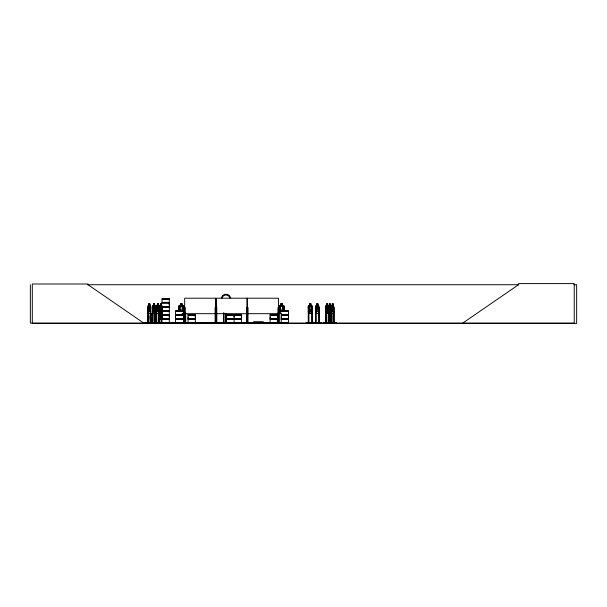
<?xml version="1.0" encoding="UTF-8"?>
<svg xmlns="http://www.w3.org/2000/svg" width="607" height="607" viewBox="0 0 607 607"><rect width="100%" height="100%" fill="white"/><g stroke="black" fill="none" stroke-linecap="round" stroke-linejoin="round"><path stroke-width="0.91" d="M169.292 317.006L169.292 315.223L162.069 315.223M169.292 304.835L169.292 303.06L162.069 303.06M182.76 318.781L175.522 318.781L175.529 317.006M188.079 318.781L188.079 315.223L195.317 315.223L195.31 318.781L188.079 318.781L188.087 317.006M195.31 317.006L195.31 315.223M226.836 318.781L234.067 318.781L234.067 315.223L225.607 315.283L226.168 315.162M234.059 317.006L234.059 315.223M241.396 317.006L241.396 315.223L234.287 315.223M277.384 318.781L270.145 318.781L270.153 317.006M281.261 318.781L281.261 317.006M288.484 317.006L288.484 315.223L281.253 315.223L281.253 318.781L288.492 318.781L288.492 315.223M188.496 323.068L177.312 322.757M212.943 322.787L218.74 322.765M225.607 315.686L227.337 315.746M244.363 323.068L250.167 322.757L244.363 323.068M244.363 322.787L250.16 322.765M274.584 323.068L283.841 322.674L283.841 323.076M228.702 323.068L228.611 322.514M150.498 313.933L150.976 313.455L151.454 313.933M150.923 321.869L151.53 321.786L151.022 321.998M151.484 321.733L151.12 321.983M161.621 322.514L162.046 322.932M226.836 319.494L234.067 319.494L234.143 323.068M270.13 323.068L270.145 319.494L277.384 319.494M281.231 323.068L281.261 319.494M328.19 305.837L328.782 313.447L330.648 313.447L330.914 306.444L330.087 305.776M330.648 313.447L330.861 311.558M333.562 313.447L333.554 305.776M333.888 311.558L333.622 313.447L331.756 313.447L331.513 306.452L332.34 305.776L332.287 303.872L333.114 303.872L333.091 305.837M160.901 308.151L160.916 308.09M159.922 317.158L161.94 317.158L162.198 315.253L162.168 306.444L161.257 305.776M161.94 317.158L162.228 315.261M161.925 318.804L162.228 310.154L161.333 309.479M161.94 318.872L162.259 316.968M325.876 323.068L325.951 307.612M325.982 323.03L325.982 322.514M328.956 323.03L328.804 307.612L328.288 307.612L328.205 323.038M148.161 313.447L150.445 313.447L150.718 306.444L149.77 305.776M150.445 313.447L150.741 311.55M155.073 313.447L155.46 311.558M326.657 305.776L325.944 305.776L325.671 306.482L325.989 313.447L328.266 313.447L328.569 311.55L328.842 313.447M328.266 313.447L328.599 311.558M156.803 323.03L156.644 307.612L156.204 307.612L156.181 323.076M145.354 323.076L164.641 323.03M150.217 323.03L150.263 306.474L149.77 303.872M154.906 322.787L154.937 313.068M323.22 322.787L336.642 322.787M318.66 313.447L319.085 311.55L318.705 313.447L315.799 313.447L315.465 306.452L315.86 305.776L316.687 305.776M311.884 313.447L312.355 311.55M312.4 311.558L311.922 313.447L308.652 313.447L308.227 306.452L308.705 305.776M151.583 322.772L151.644 321.642L151.09 321.793M310.306 323.076L306.262 322.765L321.452 322.787L310.518 323.038M150.263 310.025L149.792 311.55L148.905 311.55L148.427 310.025L148.867 303.872M184.08 311.55L183.443 313.387L182.176 313.387M184.141 311.558L183.489 313.447L182.176 313.447M328.205 305.776L328.569 306.474L328.789 305.776L329.373 305.776M328.569 306.482L328.85 305.776M331.559 323.076L331.817 305.776M234.287 319.494L241.404 319.494L241.404 322.924L222.086 323.038L229.954 322.757M159.982 309.479L159.687 310.185L159.929 309.479L160.552 309.479M159.747 311.899L160.043 311.194L161.993 311.194M159.876 305.776L159.671 323.076M159.891 305.837L159.55 306.452M270.077 322.985L280.381 323.068L270.153 322.825M281.185 322.985L288.5 322.932L288.484 319.494L281.253 319.494M178.321 323.03L178.397 322.514M279.326 323.076L279.326 322.514L184.209 322.765M247.178 323.045L247.163 298.212L216.244 298.212L216.198 323.076M278.34 323.068L278.416 322.514M278.628 323.038L278.651 322.598M151.029 321.93L151.211 321.793M148.222 305.776L147.82 323.076M152.903 305.776L152.653 323.076L152.547 306.452L152.85 305.776L153.556 305.776M156.758 305.776L156.431 306.482L156.773 305.837M325.944 305.776L325.686 323.076M182.176 311.55L183.132 310.025L183.132 306.474L182.176 305.837M160.529 309.547L160.104 310.177L160.529 315.253L161.31 315.253L161.728 313.728L161.31 309.547M160.643 311.254L160.218 311.892L160.643 316.968L161.424 316.968L161.841 315.443L161.424 311.254M143.889 323.068L169.292 322.825M145.194 323.03L145.452 322.772M150.559 323.061L151.06 323.076M151.363 322.772L151.363 322.234L152.16 322.234C152.266 323.356 151.538 323.311 152.334 322.514L152.843 322.514M326.642 305.837L326.156 306.474L326.642 311.55L327.545 311.55L328.03 310.025L328.03 306.474L327.545 305.837M178.496 306.482L179.065 305.837L183.443 305.837L184.08 306.474M278.696 323.076L278.719 306.452L279.326 305.776L280.684 305.776M278.78 306.482L279.357 305.837L283.735 305.837L284.364 306.474M462.792 323.076L518.515 284.729L518.515 283.598L574.23 283.598L574.23 323.076L30.35 323.076L30.35 284.729M180.4 305.837L179.452 306.474L179.452 310.025M280.684 305.837L279.736 306.474L279.736 310.025L280.684 311.55M144.352 323.076L143.965 322.909L169.307 322.932L169.292 319.494L162.069 319.494M184.634 322.757L184.687 298.212L215.622 298.212L215.788 323.038L215.743 298.212M184.346 323.038L184.141 306.444L183.473 305.776L182.176 305.776L182.237 303.872L180.34 303.872L180.4 310.025L182.176 310.025L182.176 303.932L180.4 303.932M215.971 322.514L215.971 323.076L216.183 322.514M225.394 323.038L225.447 313.409M162.046 310.761L169.307 310.905M87.317 284.729L518.803 284.729M573.805 284.729L576.65 284.729L576.65 323.402L32.308 323.402L32.308 284L88.03 284L88.03 284.729L143.745 323.076M162.061 298.773L169.307 298.773M162.077 299.13L169.292 299.13M162.016 302.59L169.353 302.59M162.016 302.81L169.353 302.81M148.814 303.872L149.823 303.872L149.823 305.776M153.503 303.872L154.504 303.872L154.504 305.776M158.359 303.872L157.35 303.872L157.38 305.837M309.6 303.872L311.019 303.872L310.928 313.447M328.258 305.776L327.545 305.776L327.628 303.872L326.604 303.872L326.642 313.447M329.313 303.872L330.147 303.872L330.147 305.776M148.844 303.932L149.792 303.932M153.533 303.932L154.474 303.932M157.38 303.932L158.321 303.932L158.268 305.837L158.799 306.474L158.321 311.55L157.433 311.55L156.963 310.025L157.403 303.872M160.43 303.932L161.287 303.932M280.684 303.932L282.46 303.932L282.46 305.837L283.416 306.474L283.416 310.025M310.974 303.932L309.646 303.932L309.691 305.837L308.955 306.474L308.955 310.025L309.646 311.55L310.928 311.55L311.619 310.025L311.619 306.474L310.928 305.837M316.679 303.932L317.863 303.932M326.642 303.932L327.598 303.932M329.343 303.932L330.117 303.932M332.31 303.932L333.091 303.932M158.169 304.251L157.592 304.251L157.592 304.889L158.169 304.889M329.472 304.251L329.935 304.251L329.472 304.889M148.867 305.776L148.169 305.776L147.865 306.452L148.237 313.387M154.451 305.776L155.119 305.776M156.697 305.776L157.403 305.776M158.298 305.776L159.307 306.444L159.353 323.076M159.823 305.776L160.46 305.776M180.4 305.776L179.042 305.776L178.435 306.452L178.458 311.247M282.46 305.776L283.757 305.776L284.433 306.444L284.425 311.247M308.66 305.776L309.646 305.776M310.928 305.776L311.915 305.776M317.856 305.776L318.698 305.776L319.123 306.444L319.123 323.076M333.053 305.776L333.858 306.474L333.804 323.076M148.184 305.837L150.422 305.837M152.865 305.837L155.111 305.837M156.712 305.837L158.958 305.837M159.831 305.837L161.857 305.837M311.892 305.837L308.682 305.837L308.273 306.482L308.273 323.076L308.227 322.514L308.842 322.514M315.83 305.837L318.675 305.837M325.959 305.837L328.243 305.837M328.804 305.837L330.633 305.837M331.771 305.837L333.6 305.837M150.771 306.444L150.688 323.076L150.786 322.234L149.99 322.234L149.99 322.909M158.92 305.776L159.307 306.444M162.168 306.444L161.811 305.776M312.355 306.444L312.4 323.076M315.42 306.452L315.45 323.076M330.572 305.837L330.914 306.444M180.4 306.474L182.176 306.474M280.684 306.474L282.46 306.474M309.646 306.474L310.928 306.474M326.642 306.474L327.545 306.474M162.069 306.611L169.3 306.611L169.3 303.06M162.016 306.861L169.353 306.861M162.016 307.081L169.353 307.081M162.069 307.332L169.3 307.332L169.3 310.754L162.061 310.754L169.292 310.663M160.498 307.574L161.394 307.574M150.248 307.612L150.688 307.612M154.937 307.612L155.369 307.612M159.224 307.612L158.784 307.612L158.731 323.076L158.791 322.514L159.816 322.514M159.353 307.612L159.77 307.612L159.793 323.076M161.363 307.643L160.529 307.643L160.582 311.254M161.674 307.612L162.084 307.612M178.458 307.612L178.982 307.612L178.982 311.247M184.133 307.612L183.61 307.612L183.61 323.076M184.687 307.612L185.211 307.612L185.211 323.076L185.272 322.514M216.244 307.612L216.767 307.612M247.535 307.612L248.058 307.612L247.975 323.076M278.476 307.612L277.945 307.612L278.006 323.076M278.742 307.612L279.266 307.612L279.205 323.076M284.425 307.612L283.894 307.612L283.901 311.247M308.273 307.612L308.788 307.612L308.826 323.076M315.45 307.612L315.936 307.612L315.936 323.076M325.686 307.612L326.126 307.612M331.559 307.612L331.718 323.076L331.794 322.514M160.665 307.961L161.166 307.961L161.166 308.591L160.665 308.591M160.552 309.289L161.447 309.289L161.447 311.194M159.937 309.547L161.925 309.547L162.228 310.154M161.28 309.669L160.779 309.669L160.779 310.306L161.28 310.306M160.491 310.025L161.287 310.025M280.684 310.025L282.46 310.025L282.528 303.872L280.624 303.872L280.684 313.447M309.646 310.025L310.928 310.025M326.642 310.025L327.545 310.025M160.529 310.154L160.984 311.915L161.697 310.169L161.166 312.362L161.728 314.547L160.999 312.764L160.4 314.661L160.817 312.347L160.294 310.177L161.31 310.177M175.514 310.943L182.768 310.943M281.246 310.943L288.5 310.943M162.061 311.065L169.307 311.088L169.292 314.509L162.069 314.509M182.768 311.072L175.514 311.072L175.529 314.509L182.76 314.509M281.246 311.072L288.5 311.065L288.484 314.509L281.253 314.509M162.077 311.292L169.292 311.292M175.529 311.292L182.753 311.292M281.261 311.292L288.484 311.292M147.918 311.558L148.214 313.447M152.547 311.558L152.896 313.447L155.134 313.447M156.454 306.452L156.454 311.558M159.307 311.558L158.928 313.447L156.689 313.447M159.55 311.558L159.816 313.447M162.115 311.558L161.879 313.447L160.536 313.447M148.184 313.387L150.422 313.387M152.865 313.387L155.111 313.387M156.712 313.387L158.958 313.387M160.544 313.387L161.857 313.387M279.357 313.387L281.102 313.387M308.682 313.387L311.892 313.387M318.675 313.387L315.83 313.387L315.511 311.55M328.243 313.387L325.959 313.387L325.724 311.55M328.804 313.387L330.633 313.387M331.771 313.387L333.6 313.387M281.094 313.447L279.303 313.447L278.719 311.558M184.687 313.682L215.622 313.682M216.244 313.682L247.186 313.682M247.535 313.682L278.469 313.682M151.401 313.933L151.469 315.496A1.29 0.994 -90 0 1 151.674 317.522L151.424 322.492L150.43 322.492L150.225 317.522A1.29 0.994 -90 0 1 150.483 315.496L150.43 315.496M188.079 314.509L195.317 314.509M226.836 314.509L234.067 314.509M234.287 314.509L241.404 314.509M270.145 314.509L277.384 314.509M162.016 314.76L169.353 314.76M175.469 314.76L182.813 314.76M188.026 314.76L195.363 314.76M226.783 314.76L234.12 314.76M234.241 314.76L241.449 314.76M270.1 314.76L277.437 314.76M281.2 314.76L288.537 314.76M162.016 314.98L169.353 314.98M175.469 314.98L182.813 314.98M188.026 314.98L195.363 314.98M226.783 314.98L234.12 314.98M234.241 314.98L241.449 314.98M270.1 314.98L277.437 314.98M281.2 314.98L288.537 314.98M182.76 315.223L175.522 315.223L175.522 318.781M277.384 315.223L270.145 315.223L270.145 318.781M151.424 315.496L151.424 314.1M150.225 317.522L150.483 322.492M159.998 318.804L169.3 318.781L169.3 315.223M234.287 318.781L241.404 318.781L241.404 315.223M162.001 318.872L159.975 318.872L159.747 316.968M162.016 319.024L169.353 319.024M175.469 319.024L182.813 319.024M188.026 319.024L195.363 319.024M226.783 319.024L234.12 319.024M234.241 319.024L241.449 319.024M270.1 319.024L277.437 319.024M281.2 319.024L288.537 319.024M162.016 319.244L169.353 319.244M175.469 319.244L182.813 319.244M188.026 319.244L195.363 319.244M226.783 319.244L234.12 319.244M234.241 319.244L241.449 319.244M270.1 319.244L277.437 319.244M281.2 319.244L288.537 319.244M182.76 319.494L175.522 319.494L175.582 323.076M253.551 322.196L263.377 322.196M148.161 322.514L147.622 322.514L147.645 323.076L147.676 307.612L148.108 307.612L148.146 323.03M150.202 322.514L150.733 322.514M154.884 322.514L155.422 322.514M156.158 322.514L156.689 322.514M184.194 322.514L183.549 322.514L183.549 323.076M311.93 322.514L312.552 322.514M315.405 322.514L315.974 322.514L315.974 323.076M318.705 322.514L319.274 322.514L319.274 323.076L319.236 307.612L318.751 307.612L318.713 323.076M325.64 322.514L326.171 322.514M328.243 322.514L329.032 322.514L329.009 323.076L328.986 312.157M330.633 322.514L331.118 322.514M331.513 322.514L332.006 322.514M333.6 322.514L334.093 322.514M167.6 322.757L169.429 323.076M171.333 322.757L173.261 323.076M173.663 322.757L175.651 323.076M230.751 322.757L233.134 323.076M175.529 322.825L195.31 322.825M241.396 322.825L222.124 323M281.261 322.825L288.484 322.825M306.254 322.787L310.283 322.787M321.452 322.787L310.458 323.076M175.514 322.932L195.317 322.924L195.317 319.494L188.079 319.494L188.056 323.068M150.923 313.455L151.355 313.781M278.81 323.038L278.803 322.514M247.186 298.212L247.261 323.076L247.535 298.212L278.469 298.212L278.605 323.03M226.176 323.03L226.1 313.409M216.016 323.045L215.94 307.612L215.098 307.612L215.106 323.076M326.194 323.03L326.126 311.247M159.459 323.03L159.535 307.612M333.683 323.03L333.645 307.612L334.047 307.612L334.047 323.076L334.078 322.514M311.869 305.776L312.4 306.444M155.066 305.776L155.4 323.076M161.932 311.194L162.259 311.892L161.925 311.254M247.261 323L247.368 307.612L246.654 307.612L246.601 323.076M308.273 311.55L308.69 313.447M161.834 323.045L161.849 318.531M161.69 322.765L161.674 318.531M333.789 323.045L333.782 322.514M328.478 323.045L328.463 313.068M156.431 311.55L156.75 313.447M159.975 317.158L159.687 315.253L160.051 318.804M333.031 303.932L333.418 310.025L333.031 311.55L332.31 311.55L331.923 306.474L332.34 303.872M331.953 313.068L331.983 323.076M331.073 323.076L331.073 307.612L330.678 307.612L330.656 323.076M330.914 322.514L330.944 323.076M330.861 306.444L330.838 323.076M330.087 303.872L330.443 310.025L330.064 311.55L329.343 311.55L328.956 306.474L329.373 303.872M329.396 303.932L329.396 305.837M328.728 313.068L328.728 323.076M328.599 306.444L328.562 323.076M327.575 303.872L327.545 313.447M325.83 322.514L325.83 323.076M318.903 307.612L318.963 323.076M318.766 322.514L318.865 323.076M317.909 305.776L317.909 303.872L316.642 303.872L316.072 310.025L316.679 311.55L317.818 311.55L318.425 310.025L317.856 303.872M315.784 307.612L315.822 323.076M315.602 307.612L315.602 323.076M315.564 322.514L315.564 323.076M312.476 323.076L312.499 307.612L311.983 307.612L311.937 323.076M312.271 322.514L312.294 323.076M312.119 307.612L312.081 323.076M309.646 303.872L309.646 313.447M308.644 307.612L308.69 323.076M308.584 322.514L308.561 323.076M308.409 307.612L308.477 323.076M284.364 322.514L284.463 323.076M283.955 322.514L283.962 323.076M277.892 322.514L277.786 323.076M277.581 313.197L277.574 323.076M277.528 322.598L277.528 323.076M277.384 313.197L277.376 323.076M276.655 322.598L276.655 323.076M263.377 323.076L263.377 321.953L253.551 321.953L253.551 323.076M248.119 322.514L248.119 323.076M247.595 322.514L247.595 323.076M246.844 322.598L246.844 323.076M246.723 322.514L246.715 323.076M228.482 322.514L228.467 323.076M228.247 323.076L228.24 322.514L228.186 323.076M228.08 322.514L228.027 323.076M226.009 313.356L225.979 323.076M225.607 313.356L225.576 323.076M224.089 322.514L224.089 323.076M224.029 313.068L223.998 323.076M223.877 322.514L223.862 323.076M223.566 313.068L223.566 323.076L223.475 313.068M216.767 307.612L216.828 323.076M216.631 322.598L216.631 323.076M215.561 322.514L215.5 323.076M215.045 322.514L215.045 323.076M186.819 322.598L186.819 323.076M185.727 322.514L185.719 323.076L185.696 313.197M185.492 313.197L185.484 323.076M185.431 322.514L185.431 323.076M184.748 322.514L184.748 323.076M184.073 322.514L184.073 323.076M179.042 322.674L179.042 323.076M178.982 322.514L178.89 322.757M178.511 322.514L178.549 323.076M177.168 323.076L175.802 323.076M171.197 323.076L169.975 323.076M167.486 323.076L165.021 323.076M161.849 307.612L161.849 311.247M161.318 305.776L161.318 303.872L160.407 303.872L160.407 305.776M161.333 307.574L161.363 311.254M161.257 303.872L161.712 306.474L161.287 311.55L160.491 311.55L160.058 310.025L160.46 303.872M159.8 311.899L159.8 316.968M159.254 306.444L159.239 323.076M159.049 307.612L159.117 323.076M158.958 307.612L158.928 323.076M158.298 303.872L158.321 305.837M156.469 313.068L156.5 323.076M156.378 307.612L156.348 323.076M155.369 322.514L155.369 323.076M155.195 307.612L155.195 323.076M155.111 307.612L155.081 323.076M154.451 303.872L154.952 306.474L154.474 311.55L153.586 311.55L153.108 310.025L153.556 303.872M152.896 322.757L152.797 307.612L152.357 307.612L152.365 323.076M152.038 322.234L152.038 322.772M151.477 322.234L151.53 323.076M151.189 321.642L151.128 322.772M150.513 307.612L150.453 323.076L150.422 307.612M150.104 322.234L150.104 322.772M147.933 313.068L147.964 323.076M221.32 297.779A4.871 4.871 0 0 1 230.743 297.779M222.025 297.991A4.067 4.067 0 0 1 229.886 297.991M169.307 298.91L162.061 298.91L162.077 302.347L169.3 302.347L169.3 298.917M149.633 304.251L149.064 304.251L149.064 304.889L149.633 304.889L149.633 304.251M154.315 304.251L153.746 304.251L153.746 304.889L154.315 304.889L154.315 304.251M161.143 304.251L160.635 304.251L160.635 304.889L161.143 304.889L161.143 304.251M181.857 304.251L180.719 304.251L180.719 304.889L181.857 304.889L181.857 304.251M282.149 304.251L281.003 304.251L281.003 304.889L282.149 304.889L282.149 304.251M310.701 304.251L309.873 304.251L309.873 304.889L310.701 304.889L310.701 304.251M317.613 304.251L316.884 304.251L316.884 304.889L317.613 304.889L317.613 304.251M327.378 304.251L326.801 304.251L326.801 304.889L327.378 304.889L327.378 304.251M332.902 304.251L332.439 304.889L332.902 304.251M149.792 306.474L148.905 306.474L148.905 310.025L149.792 310.025L149.792 306.474M154.474 306.474L153.586 306.474L153.586 310.025L154.474 310.025L154.474 306.474M158.321 306.474L157.433 306.474L157.433 310.025L158.321 310.025L158.321 306.474M161.287 306.474L160.491 306.474L160.529 313.728L161.31 313.728L161.287 306.474M317.818 306.474L316.679 306.474L316.679 310.025L317.818 310.025L317.818 306.474M330.064 306.474L329.343 306.474L329.343 310.025L330.064 310.025L330.064 306.474M333.031 306.474L332.31 306.474L332.31 310.025L333.031 310.025L333.031 306.474M161.424 311.892L160.643 311.892L160.643 315.443L161.424 315.443L161.424 311.892"/></g></svg>
